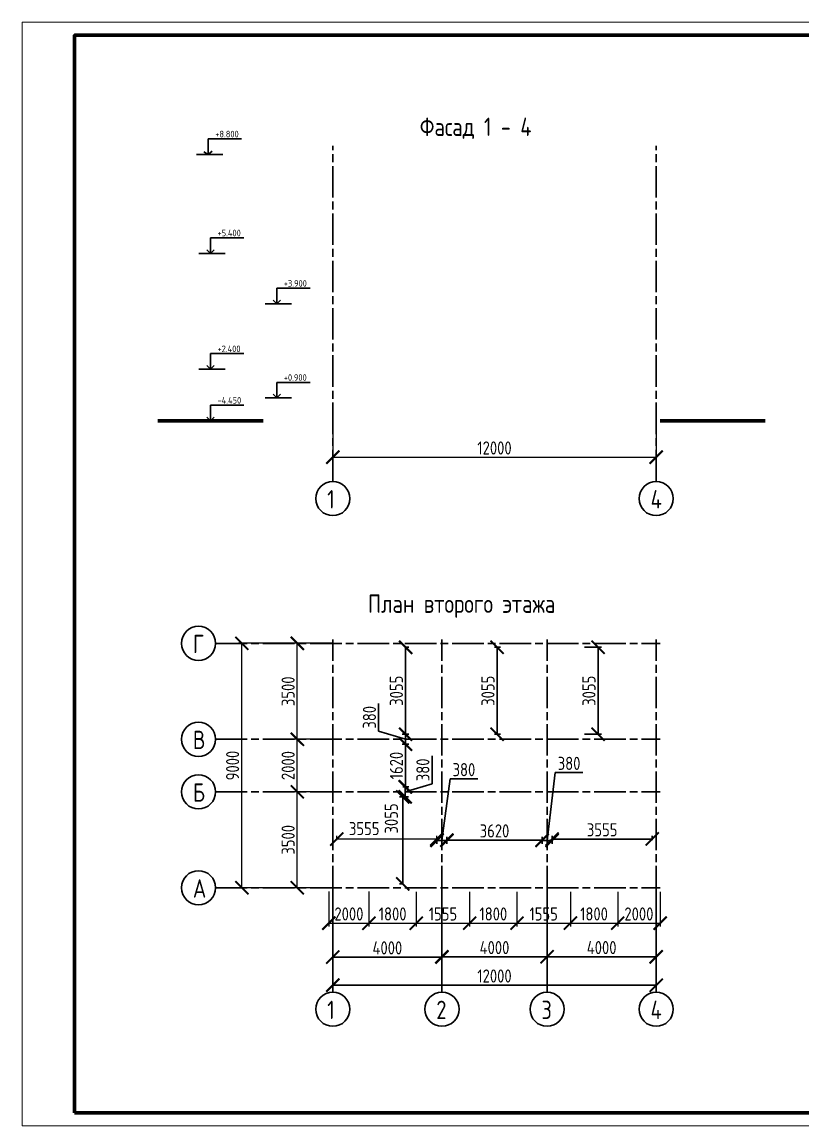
# Paper-space layout 'A2' of a CAD drawing. Header units: millimetres. Extents: x -8 to 586, y -20 to 400.
# Drawn here: x -7.5 to 289.5, y -20 to 400 of the extents above; entities that cross this region are included whole.
import ezdxf

# ---------------------------------------------------------------- set-up
doc = ezdxf.new("R2010")
doc.units = ezdxf.units.MM
doc.linetypes.add('AM_ISO08W050', pattern=[18, 12, -1.5, 3, -1.5])
for name, color, linetype, lineweight in [('AM_5', 3, 'Continuous', 25), ('MD_Штриховка', 7, 'Continuous', 25), ('Красный', 1, 'AM_ISO08W050', 30), ('Основная', 5, 'Continuous', 70), ('Основной', 5, 'Continuous', 70), ('Размеры', 3, 'Continuous', 30), ('Тонкая', 250, 'Continuous', 20)]:
    doc.layers.add(name, color=color, linetype=linetype, lineweight=lineweight)
doc.styles.get("Standard").update_dxf_attribs({"font": 'arial.ttf'})
doc.styles.add('ГОСТ', font='GOST_A.TTF')
doc.dimstyles.new('Apx$0', dxfattribs={"dimtxt": 5, "dimasz": 5, "dimexe": 1.25, "dimexo": 0, "dimgap": 1, "dimtad": 1, "dimdsep": 46, "dimtxsty": 'ГОСТ', "dimblk": 'ARCHTICK', "dimcen": 5, "dimclrd": 256, "dimclre": 256, "dimclrt": 256, "dimadec": 0, "dimazin": 2, "dimtp": 0.1, "dimtm": 0.1, "dimtfac": 0.71, "dimtmove": 1, "dimatfit": 3, "dimldrblk": 'NONE', "dimfxl": 1, "dimlwd": -1, "dimlwe": -1, "dimarcsym": 0})

# ---------------------------------------------------------------- blocks, each defined once
blk = doc.blocks.new('_ArchTick')
at = {"color": 0, "linetype": 'ByBlock', "const_width": 0.15}
blk.add_lwpolyline([(-0.5, -0.5), (0.5, 0.5)], dxfattribs=at)
blk = doc.blocks.new('*D21')
at = {"layer": 'AM_5', "transparency": 16777216}
for p, q in [((109.19, 69.15), (109.19, 55.9)), ((124.44, 69.15), (124.44, 55.9)), ((109.19, 57.15), (124.44, 57.15))]:
    blk.add_line(p, q, dxfattribs=at)
at = {"layer": 'Defpoints', "color": 0, "transparency": 16777216}
for p in [(109.19, 69.15), (124.44, 69.15), (124.44, 57.15)]:
    blk.add_point(p, dxfattribs=at)
at = {"layer": 'AM_5', "transparency": 16777216, "xscale": 5, "yscale": 5, "zscale": 5, "rotation": 180}
blk.add_blockref('_ArchTick', (109.19, 57.15), dxfattribs=at)
at = {"layer": 'AM_5', "transparency": 16777216, "xscale": 5, "yscale": 5, "zscale": 5}
blk.add_blockref('_ArchTick', (124.44, 57.15), dxfattribs=at)
at = {"layer": 'AM_5', "transparency": 16777216, "insert": (116.82, 60.65), "char_height": 5, "attachment_point": 5, "style": 'ГОСТ'}
blk.add_mtext('2000', dxfattribs=at)
blk = doc.blocks.new('_None')
blk = doc.blocks.new('*D22')
at = {"layer": 'AM_5', "transparency": 16777216}
for p, q in [((124.44, 69.15), (124.44, 55.9)), ((142.44, 69.12), (142.44, 55.9)), ((124.44, 57.15), (142.44, 57.15))]:
    blk.add_line(p, q, dxfattribs=at)
at = {"layer": 'Defpoints', "color": 0, "transparency": 16777216}
for p in [(124.44, 69.15), (142.44, 69.12), (142.44, 57.15)]:
    blk.add_point(p, dxfattribs=at)
at = {"layer": 'AM_5', "transparency": 16777216, "xscale": 5, "yscale": 5, "zscale": 5, "rotation": 180}
blk.add_blockref('_ArchTick', (124.44, 57.15), dxfattribs=at)
at = {"layer": 'AM_5', "transparency": 16777216, "xscale": 5, "yscale": 5, "zscale": 5}
blk.add_blockref('_ArchTick', (142.44, 57.15), dxfattribs=at)
at = {"layer": 'AM_5', "transparency": 16777216, "insert": (133.44, 60.65), "char_height": 5, "attachment_point": 5, "style": 'ГОСТ'}
blk.add_mtext('1800', dxfattribs=at)
blk = doc.blocks.new('*D23')
at = {"layer": 'AM_5', "transparency": 16777216}
for p, q in [((142.44, 69.12), (142.44, 55.9)), ((162.74, 69.12), (162.74, 55.9)), ((142.44, 57.15), (162.74, 57.15))]:
    blk.add_line(p, q, dxfattribs=at)
at = {"layer": 'Defpoints', "color": 0, "transparency": 16777216}
for p in [(142.44, 69.12), (162.74, 69.12), (162.74, 57.15)]:
    blk.add_point(p, dxfattribs=at)
at = {"layer": 'AM_5', "transparency": 16777216, "xscale": 5, "yscale": 5, "zscale": 5, "rotation": 180}
blk.add_blockref('_ArchTick', (142.44, 57.15), dxfattribs=at)
at = {"layer": 'AM_5', "transparency": 16777216, "xscale": 5, "yscale": 5, "zscale": 5}
blk.add_blockref('_ArchTick', (162.74, 57.15), dxfattribs=at)
at = {"layer": 'AM_5', "transparency": 16777216, "insert": (152.59, 60.65), "char_height": 5, "attachment_point": 5, "style": 'ГОСТ'}
blk.add_mtext('1555', dxfattribs=at)
blk = doc.blocks.new('*D24')
at = {"layer": 'AM_5', "transparency": 16777216}
for p, q in [((162.74, 69.12), (162.74, 55.9)), ((180.74, 69.12), (180.74, 55.9)), ((162.74, 57.15), (180.74, 57.15))]:
    blk.add_line(p, q, dxfattribs=at)
at = {"layer": 'Defpoints', "color": 0, "transparency": 16777216}
for p in [(162.74, 69.12), (180.74, 69.12), (180.74, 57.15)]:
    blk.add_point(p, dxfattribs=at)
at = {"layer": 'AM_5', "transparency": 16777216, "xscale": 5, "yscale": 5, "zscale": 5, "rotation": 180}
blk.add_blockref('_ArchTick', (162.74, 57.15), dxfattribs=at)
at = {"layer": 'AM_5', "transparency": 16777216, "xscale": 5, "yscale": 5, "zscale": 5}
blk.add_blockref('_ArchTick', (180.74, 57.15), dxfattribs=at)
at = {"layer": 'AM_5', "transparency": 16777216, "insert": (171.74, 60.65), "char_height": 5, "attachment_point": 5, "style": 'ГОСТ'}
blk.add_mtext('1800', dxfattribs=at)
blk = doc.blocks.new('*D25')
at = {"layer": 'AM_5', "transparency": 16777216}
for p, q in [((180.74, 69.12), (180.74, 55.9)), ((201.04, 69.12), (201.04, 55.9)), ((180.74, 57.15), (201.04, 57.15))]:
    blk.add_line(p, q, dxfattribs=at)
at = {"layer": 'Defpoints', "color": 0, "transparency": 16777216}
for p in [(180.74, 69.12), (201.04, 69.12), (201.04, 57.15)]:
    blk.add_point(p, dxfattribs=at)
at = {"layer": 'AM_5', "transparency": 16777216, "xscale": 5, "yscale": 5, "zscale": 5, "rotation": 180}
blk.add_blockref('_ArchTick', (180.74, 57.15), dxfattribs=at)
at = {"layer": 'AM_5', "transparency": 16777216, "xscale": 5, "yscale": 5, "zscale": 5}
blk.add_blockref('_ArchTick', (201.04, 57.15), dxfattribs=at)
at = {"layer": 'AM_5', "transparency": 16777216, "insert": (190.89, 60.65), "char_height": 5, "attachment_point": 5, "style": 'ГОСТ'}
blk.add_mtext('1555', dxfattribs=at)
blk = doc.blocks.new('*D26')
at = {"layer": 'AM_5', "transparency": 16777216}
for p, q in [((201.04, 69.12), (201.04, 55.9)), ((219.04, 69.12), (219.04, 55.9)), ((201.04, 57.15), (219.04, 57.15))]:
    blk.add_line(p, q, dxfattribs=at)
at = {"layer": 'Defpoints', "color": 0, "transparency": 16777216}
for p in [(201.04, 69.12), (219.04, 69.12), (219.04, 57.15)]:
    blk.add_point(p, dxfattribs=at)
at = {"layer": 'AM_5', "transparency": 16777216, "xscale": 5, "yscale": 5, "zscale": 5, "rotation": 180}
blk.add_blockref('_ArchTick', (201.04, 57.15), dxfattribs=at)
at = {"layer": 'AM_5', "transparency": 16777216, "xscale": 5, "yscale": 5, "zscale": 5}
blk.add_blockref('_ArchTick', (219.04, 57.15), dxfattribs=at)
at = {"layer": 'AM_5', "transparency": 16777216, "insert": (210.04, 60.65), "char_height": 5, "attachment_point": 5, "style": 'ГОСТ'}
blk.add_mtext('1800', dxfattribs=at)
blk = doc.blocks.new('*D27')
at = {"layer": 'AM_5', "transparency": 16777216}
for p, q in [((219.04, 69.12), (219.04, 55.9)), ((235.19, 69.12), (235.19, 55.9)), ((219.04, 57.15), (235.19, 57.15))]:
    blk.add_line(p, q, dxfattribs=at)
at = {"layer": 'Defpoints', "color": 0, "transparency": 16777216}
for p in [(219.04, 69.12), (235.19, 69.12), (235.19, 57.15)]:
    blk.add_point(p, dxfattribs=at)
at = {"layer": 'AM_5', "transparency": 16777216, "xscale": 5, "yscale": 5, "zscale": 5, "rotation": 180}
blk.add_blockref('_ArchTick', (219.04, 57.15), dxfattribs=at)
at = {"layer": 'AM_5', "transparency": 16777216, "xscale": 5, "yscale": 5, "zscale": 5}
blk.add_blockref('_ArchTick', (235.19, 57.15), dxfattribs=at)
at = {"layer": 'AM_5', "transparency": 16777216, "insert": (227.12, 60.65), "char_height": 5, "attachment_point": 5, "style": 'ГОСТ'}
blk.add_mtext('2000', dxfattribs=at)
blk = doc.blocks.new('*D28')
at = {"layer": 'AM_5', "transparency": 16777216}
for p, q in [((110.69, 163.62), (74.83, 163.62)), ((76.08, 70.62), (76.08, 163.62)), ((110.69, 70.62), (74.83, 70.62))]:
    blk.add_line(p, q, dxfattribs=at)
at = {"layer": 'Defpoints', "color": 0, "transparency": 16777216}
for p in [(76.08, 163.62), (110.69, 163.62), (110.69, 70.62)]:
    blk.add_point(p, dxfattribs=at)
at = {"layer": 'AM_5', "transparency": 16777216, "xscale": 5, "yscale": 5, "zscale": 5}
for p, rotation in [((76.08, 163.62), 90), ((76.08, 70.62), 270)]:
    blk.add_blockref('_ArchTick', p, dxfattribs=dict(at, rotation=rotation))
at = {"layer": 'AM_5', "transparency": 16777216, "insert": (72.58, 117.12), "char_height": 5, "attachment_point": 5, "rotation": 90, "style": 'ГОСТ'}
blk.add_mtext('9000', dxfattribs=at)
blk = doc.blocks.new('*D29')
at = {"layer": 'AM_5', "transparency": 16777216}
for p, q in [((109.19, 107.12), (95.94, 107.12)), ((97.19, 70.62), (97.19, 107.12)), ((110.69, 70.62), (95.94, 70.62))]:
    blk.add_line(p, q, dxfattribs=at)
at = {"layer": 'Defpoints', "color": 0, "transparency": 16777216}
for p in [(97.19, 107.12), (109.19, 107.12), (110.69, 70.62)]:
    blk.add_point(p, dxfattribs=at)
at = {"layer": 'AM_5', "transparency": 16777216, "xscale": 5, "yscale": 5, "zscale": 5}
for p, rotation in [((97.19, 107.12), 90), ((97.19, 70.62), 270)]:
    blk.add_blockref('_ArchTick', p, dxfattribs=dict(at, rotation=rotation))
at = {"layer": 'AM_5', "transparency": 16777216, "insert": (93.69, 88.87), "char_height": 5, "attachment_point": 5, "rotation": 90, "style": 'ГОСТ'}
blk.add_mtext('3500', dxfattribs=at)
blk = doc.blocks.new('*D30')
at = {"layer": 'AM_5', "transparency": 16777216}
for p, q in [((109.19, 127.12), (95.94, 127.12)), ((97.19, 107.12), (97.19, 127.12)), ((109.19, 107.12), (95.94, 107.12))]:
    blk.add_line(p, q, dxfattribs=at)
at = {"layer": 'Defpoints', "color": 0, "transparency": 16777216}
for p in [(97.19, 127.12), (109.19, 127.12), (109.19, 107.12)]:
    blk.add_point(p, dxfattribs=at)
at = {"layer": 'AM_5', "transparency": 16777216, "xscale": 5, "yscale": 5, "zscale": 5}
for p, rotation in [((97.19, 127.12), 90), ((97.19, 107.12), 270)]:
    blk.add_blockref('_ArchTick', p, dxfattribs=dict(at, rotation=rotation))
at = {"layer": 'AM_5', "transparency": 16777216, "insert": (93.69, 117.12), "char_height": 5, "attachment_point": 5, "rotation": 90, "style": 'ГОСТ'}
blk.add_mtext('2000', dxfattribs=at)
blk = doc.blocks.new('*D31')
at = {"layer": 'AM_5', "transparency": 16777216}
for p, q in [((110.69, 163.62), (95.94, 163.62)), ((97.19, 127.12), (97.19, 163.62)), ((109.19, 127.12), (95.94, 127.12))]:
    blk.add_line(p, q, dxfattribs=at)
at = {"layer": 'Defpoints', "color": 0, "transparency": 16777216}
for p in [(97.19, 163.62), (110.69, 163.62), (109.19, 127.12)]:
    blk.add_point(p, dxfattribs=at)
at = {"layer": 'AM_5', "transparency": 16777216, "xscale": 5, "yscale": 5, "zscale": 5}
for p, rotation in [((97.19, 163.62), 90), ((97.19, 127.12), 270)]:
    blk.add_blockref('_ArchTick', p, dxfattribs=dict(at, rotation=rotation))
at = {"layer": 'AM_5', "transparency": 16777216, "insert": (93.69, 145.37), "char_height": 5, "attachment_point": 5, "rotation": 90, "style": 'ГОСТ'}
blk.add_mtext('3500', dxfattribs=at)
blk = doc.blocks.new('*D32')
at = {"layer": 'AM_5', "transparency": 16777216}
for p, q in [((112.19, 88.67), (112.19, 90.37)), ((150.29, 89.12), (112.19, 89.12)), ((150.29, 88.67), (150.29, 90.37))]:
    blk.add_line(p, q, dxfattribs=at)
at = {"layer": 'Defpoints', "color": 0, "transparency": 16777216}
for p in [(112.19, 89.12), (112.19, 88.67), (150.29, 88.67)]:
    blk.add_point(p, dxfattribs=at)
at = {"layer": 'AM_5', "transparency": 16777216, "xscale": 5, "yscale": 5, "zscale": 5, "rotation": 180}
blk.add_blockref('_ArchTick', (112.19, 89.12), dxfattribs=at)
at = {"layer": 'AM_5', "transparency": 16777216, "xscale": 5, "yscale": 5, "zscale": 5}
blk.add_blockref('_ArchTick', (150.29, 89.12), dxfattribs=at)
at = {"layer": 'AM_5', "transparency": 16777216, "insert": (122.64, 93.13), "char_height": 5, "attachment_point": 5, "style": 'ГОСТ'}
blk.add_mtext('3555', dxfattribs=at)
blk = doc.blocks.new('*D33')
at = {"layer": 'Defpoints', "color": 0, "transparency": 16777216}
for p in [(150.29, 88.67), (154.09, 88.67), (154.09, 88.64)]:
    blk.add_point(p, dxfattribs=at)
at = {"layer": 'Размеры', "transparency": 16777216}
for p, q in [((152.19, 88.64), (155.27, 112.05)), ((155.27, 112.05), (165.85, 112.05)), ((150.29, 88.67), (150.29, 87.39)), ((150.29, 88.64), (154.09, 88.64)), ((154.09, 88.67), (154.09, 87.39))]:
    blk.add_line(p, q, dxfattribs=at)
at = {"layer": 'Размеры', "transparency": 16777216, "xscale": 5, "yscale": 5, "zscale": 5, "rotation": 180}
blk.add_blockref('_ArchTick', (150.29, 88.64), dxfattribs=at)
at = {"layer": 'Размеры', "transparency": 16777216, "xscale": 5, "yscale": 5, "zscale": 5}
blk.add_blockref('_ArchTick', (154.09, 88.64), dxfattribs=at)
at = {"layer": 'Размеры', "transparency": 16777216, "insert": (160.56, 115.55), "char_height": 5, "attachment_point": 5, "style": 'ГОСТ'}
blk.add_mtext('380', dxfattribs=at)
blk = doc.blocks.new('*D34')
at = {"layer": 'Defpoints', "color": 0, "transparency": 16777216}
for p in [(190.29, 88.67), (194.09, 88.67), (194.09, 88.64)]:
    blk.add_point(p, dxfattribs=at)
at = {"layer": 'Размеры', "transparency": 16777216}
for p, q in [((192.19, 88.64), (195.27, 114.44)), ((195.27, 114.44), (205.85, 114.44)), ((190.29, 88.67), (190.29, 87.39)), ((190.29, 88.64), (194.09, 88.64)), ((194.09, 88.67), (194.09, 87.39))]:
    blk.add_line(p, q, dxfattribs=at)
at = {"layer": 'Размеры', "transparency": 16777216, "xscale": 5, "yscale": 5, "zscale": 5, "rotation": 180}
blk.add_blockref('_ArchTick', (190.29, 88.64), dxfattribs=at)
at = {"layer": 'Размеры', "transparency": 16777216, "xscale": 5, "yscale": 5, "zscale": 5}
blk.add_blockref('_ArchTick', (194.09, 88.64), dxfattribs=at)
at = {"layer": 'Размеры', "transparency": 16777216, "insert": (200.56, 117.94), "char_height": 5, "attachment_point": 5, "style": 'ГОСТ'}
blk.add_mtext('380', dxfattribs=at)
blk = doc.blocks.new('*D35')
at = {"layer": 'Defpoints', "color": 0, "transparency": 16777216}
for p in [(154.09, 88.67), (190.29, 88.75), (190.29, 88.67)]:
    blk.add_point(p, dxfattribs=at)
at = {"layer": 'Размеры', "transparency": 16777216}
for p, q in [((154.09, 88.67), (154.09, 90)), ((154.09, 88.75), (190.29, 88.75)), ((190.29, 88.67), (190.29, 90))]:
    blk.add_line(p, q, dxfattribs=at)
at = {"layer": 'Размеры', "transparency": 16777216, "xscale": 5, "yscale": 5, "zscale": 5, "rotation": 180}
blk.add_blockref('_ArchTick', (154.09, 88.75), dxfattribs=at)
at = {"layer": 'Размеры', "transparency": 16777216, "xscale": 5, "yscale": 5, "zscale": 5}
blk.add_blockref('_ArchTick', (190.29, 88.75), dxfattribs=at)
at = {"layer": 'Размеры', "transparency": 16777216, "insert": (172.19, 92.25), "char_height": 5, "attachment_point": 5, "style": 'ГОСТ'}
blk.add_mtext('3620', dxfattribs=at)
blk = doc.blocks.new('*D36')
at = {"layer": 'Defpoints', "color": 0, "transparency": 16777216}
for p in [(194.09, 88.67), (232.19, 89.17), (232.19, 88.67)]:
    blk.add_point(p, dxfattribs=at)
at = {"layer": 'Размеры', "transparency": 16777216}
for p, q in [((194.09, 88.67), (194.09, 90.42)), ((194.09, 89.17), (232.19, 89.17)), ((232.19, 88.67), (232.19, 90.42))]:
    blk.add_line(p, q, dxfattribs=at)
at = {"layer": 'Размеры', "transparency": 16777216, "xscale": 5, "yscale": 5, "zscale": 5, "rotation": 180}
blk.add_blockref('_ArchTick', (194.09, 89.17), dxfattribs=at)
at = {"layer": 'Размеры', "transparency": 16777216, "xscale": 5, "yscale": 5, "zscale": 5}
blk.add_blockref('_ArchTick', (232.19, 89.17), dxfattribs=at)
at = {"layer": 'Размеры', "transparency": 16777216, "insert": (213.14, 92.67), "char_height": 5, "attachment_point": 5, "style": 'ГОСТ'}
blk.add_mtext('3555', dxfattribs=at)
blk = doc.blocks.new('*D37')
at = {"layer": 'Defpoints', "color": 0, "transparency": 16777216}
for p in [(137.29, 105.22), (137.47, 105.22), (137.47, 72.12)]:
    blk.add_point(p, dxfattribs=at)
at = {"layer": 'Размеры', "transparency": 16777216}
for p, q in [((137.47, 105.22), (136.04, 105.22)), ((137.29, 72.12), (137.29, 105.22)), ((137.47, 72.12), (136.04, 72.12))]:
    blk.add_line(p, q, dxfattribs=at)
at = {"layer": 'Размеры', "transparency": 16777216, "xscale": 5, "yscale": 5, "zscale": 5}
for p, rotation in [((137.29, 105.22), 90), ((137.29, 72.12), 270)]:
    blk.add_blockref('_ArchTick', p, dxfattribs=dict(at, rotation=rotation))
at = {"layer": 'Размеры', "transparency": 16777216, "insert": (132.95, 96.99), "char_height": 5, "attachment_point": 5, "rotation": 90, "style": 'ГОСТ'}
blk.add_mtext('3055', dxfattribs=at)
blk = doc.blocks.new('*D38')
at = {"layer": 'Defpoints', "color": 0, "transparency": 16777216}
for p in [(137.29, 109.02), (137.29, 105.22), (138.2, 109.02)]:
    blk.add_point(p, dxfattribs=at)
at = {"layer": 'Размеры', "transparency": 16777216}
for p, q in [((148.45, 110.19), (148.45, 120.77)), ((138.2, 107.12), (148.45, 110.19)), ((137.29, 109.02), (139.45, 109.02)), ((137.29, 105.22), (139.45, 105.22)), ((138.2, 105.22), (138.2, 109.02))]:
    blk.add_line(p, q, dxfattribs=at)
at = {"layer": 'Размеры', "transparency": 16777216, "xscale": 5, "yscale": 5, "zscale": 5}
for p, rotation in [((138.2, 109.02), 90), ((138.2, 105.22), 270)]:
    blk.add_blockref('_ArchTick', p, dxfattribs=dict(at, rotation=rotation))
at = {"layer": 'Размеры', "transparency": 16777216, "insert": (144.95, 115.48), "char_height": 5, "attachment_point": 5, "rotation": 90, "style": 'ГОСТ'}
blk.add_mtext('380', dxfattribs=at)
blk = doc.blocks.new('*D39')
at = {"layer": 'Defpoints', "color": 0, "transparency": 16777216}
for p in [(138.2, 125.22), (138.37, 125.22), (138.2, 109.02)]:
    blk.add_point(p, dxfattribs=at)
at = {"layer": 'Размеры', "transparency": 16777216}
for p, q in [((138.2, 125.22), (139.62, 125.22)), ((138.37, 109.02), (138.37, 125.22)), ((138.2, 109.02), (139.62, 109.02))]:
    blk.add_line(p, q, dxfattribs=at)
at = {"layer": 'Размеры', "transparency": 16777216, "xscale": 5, "yscale": 5, "zscale": 5}
for p, rotation in [((138.37, 125.22), 90), ((138.37, 109.02), 270)]:
    blk.add_blockref('_ArchTick', p, dxfattribs=dict(at, rotation=rotation))
at = {"layer": 'Размеры', "transparency": 16777216, "insert": (134.87, 117.12), "char_height": 5, "attachment_point": 5, "rotation": 90, "style": 'ГОСТ'}
blk.add_mtext('1620', dxfattribs=at)
blk = doc.blocks.new('*D40')
at = {"layer": 'Defpoints', "color": 0, "transparency": 16777216}
for p in [(138.37, 129.02), (138.37, 129.02), (138.37, 125.22)]:
    blk.add_point(p, dxfattribs=at)
at = {"layer": 'Размеры', "transparency": 16777216}
for p, q in [((128.12, 130.19), (128.12, 140.77)), ((138.37, 127.12), (128.12, 130.19)), ((138.37, 129.02), (137.12, 129.02)), ((138.37, 125.22), (138.37, 129.02)), ((138.37, 125.22), (137.12, 125.22))]:
    blk.add_line(p, q, dxfattribs=at)
at = {"layer": 'Размеры', "transparency": 16777216, "xscale": 5, "yscale": 5, "zscale": 5}
for p, rotation in [((138.37, 129.02), 90), ((138.37, 125.22), 270)]:
    blk.add_blockref('_ArchTick', p, dxfattribs=dict(at, rotation=rotation))
at = {"layer": 'Размеры', "transparency": 16777216, "insert": (124.62, 135.48), "char_height": 5, "attachment_point": 5, "rotation": 90, "style": 'ГОСТ'}
blk.add_mtext('380', dxfattribs=at)
blk = doc.blocks.new('*D41')
at = {"layer": 'Defpoints', "color": 0, "transparency": 16777216}
for p in [(138.37, 162.12), (138.37, 162.12), (138.37, 129.02)]:
    blk.add_point(p, dxfattribs=at)
at = {"layer": 'Размеры', "transparency": 16777216}
for p, q in [((138.37, 162.12), (139.62, 162.12)), ((138.37, 129.02), (138.37, 162.12)), ((138.37, 129.02), (139.62, 129.02))]:
    blk.add_line(p, q, dxfattribs=at)
at = {"layer": 'Размеры', "transparency": 16777216, "xscale": 5, "yscale": 5, "zscale": 5}
for p, rotation in [((138.37, 162.12), 90), ((138.37, 129.02), 270)]:
    blk.add_blockref('_ArchTick', p, dxfattribs=dict(at, rotation=rotation))
at = {"layer": 'Размеры', "transparency": 16777216, "insert": (134.87, 145.57), "char_height": 5, "attachment_point": 5, "rotation": 90, "style": 'ГОСТ'}
blk.add_mtext('3055', dxfattribs=at)
blk = doc.blocks.new('*D42')
at = {"layer": 'Defpoints', "color": 0, "transparency": 16777216}
for p in [(110.69, 70.62), (233.69, 70.62), (233.69, 33.54)]:
    blk.add_point(p, dxfattribs=at)
at = {"layer": 'Размеры', "transparency": 16777216}
for p, q in [((110.69, 70.62), (110.69, 32.29)), ((233.69, 70.62), (233.69, 32.29)), ((110.69, 33.54), (233.69, 33.54))]:
    blk.add_line(p, q, dxfattribs=at)
at = {"layer": 'Размеры', "transparency": 16777216, "xscale": 5, "yscale": 5, "zscale": 5, "rotation": 180}
blk.add_blockref('_ArchTick', (110.69, 33.54), dxfattribs=at)
at = {"layer": 'Размеры', "transparency": 16777216, "xscale": 5, "yscale": 5, "zscale": 5}
blk.add_blockref('_ArchTick', (233.69, 33.54), dxfattribs=at)
at = {"layer": 'Размеры', "transparency": 16777216, "insert": (172.19, 37.04), "char_height": 5, "attachment_point": 5, "style": 'ГОСТ'}
blk.add_mtext('12000', dxfattribs=at)
blk = doc.blocks.new('*D43')
at = {"layer": 'Defpoints', "color": 0, "transparency": 16777216}
for p in [(110.69, 70.62), (152.19, 70.62), (152.19, 44.24)]:
    blk.add_point(p, dxfattribs=at)
at = {"layer": 'Размеры', "transparency": 16777216}
for p, q in [((110.69, 70.62), (110.69, 42.99)), ((152.19, 70.62), (152.19, 42.99)), ((110.69, 44.24), (152.19, 44.24))]:
    blk.add_line(p, q, dxfattribs=at)
at = {"layer": 'Размеры', "transparency": 16777216, "xscale": 5, "yscale": 5, "zscale": 5, "rotation": 180}
blk.add_blockref('_ArchTick', (110.69, 44.24), dxfattribs=at)
at = {"layer": 'Размеры', "transparency": 16777216, "xscale": 5, "yscale": 5, "zscale": 5}
blk.add_blockref('_ArchTick', (152.19, 44.24), dxfattribs=at)
at = {"layer": 'Размеры', "transparency": 16777216, "insert": (131.44, 47.74), "char_height": 5, "attachment_point": 5, "style": 'ГОСТ'}
blk.add_mtext('4000', dxfattribs=at)
blk = doc.blocks.new('*D44')
at = {"layer": 'Defpoints', "color": 0, "transparency": 16777216}
for p in [(152.19, 70.62), (192.19, 70.62), (192.19, 44.35)]:
    blk.add_point(p, dxfattribs=at)
at = {"layer": 'Размеры', "transparency": 16777216}
for p, q in [((152.19, 70.62), (152.19, 43.1)), ((192.19, 70.62), (192.19, 43.1)), ((152.19, 44.35), (192.19, 44.35))]:
    blk.add_line(p, q, dxfattribs=at)
at = {"layer": 'Размеры', "transparency": 16777216, "xscale": 5, "yscale": 5, "zscale": 5, "rotation": 180}
blk.add_blockref('_ArchTick', (152.19, 44.35), dxfattribs=at)
at = {"layer": 'Размеры', "transparency": 16777216, "xscale": 5, "yscale": 5, "zscale": 5}
blk.add_blockref('_ArchTick', (192.19, 44.35), dxfattribs=at)
at = {"layer": 'Размеры', "transparency": 16777216, "insert": (172.19, 47.85), "char_height": 5, "attachment_point": 5, "style": 'ГОСТ'}
blk.add_mtext('4000', dxfattribs=at)
blk = doc.blocks.new('*D45')
at = {"layer": 'Defpoints', "color": 0, "transparency": 16777216}
for p in [(192.19, 70.62), (233.69, 70.62), (233.69, 44.35)]:
    blk.add_point(p, dxfattribs=at)
at = {"layer": 'Размеры', "transparency": 16777216}
for p, q in [((192.19, 70.62), (192.19, 43.1)), ((233.69, 70.62), (233.69, 43.1)), ((192.19, 44.35), (233.69, 44.35))]:
    blk.add_line(p, q, dxfattribs=at)
at = {"layer": 'Размеры', "transparency": 16777216, "xscale": 5, "yscale": 5, "zscale": 5, "rotation": 180}
blk.add_blockref('_ArchTick', (192.19, 44.35), dxfattribs=at)
at = {"layer": 'Размеры', "transparency": 16777216, "xscale": 5, "yscale": 5, "zscale": 5}
blk.add_blockref('_ArchTick', (233.69, 44.35), dxfattribs=at)
at = {"layer": 'Размеры', "transparency": 16777216, "insert": (212.94, 47.85), "char_height": 5, "attachment_point": 5, "style": 'ГОСТ'}
blk.add_mtext('4000', dxfattribs=at)
blk = doc.blocks.new('*D47')
at = {"layer": 'AM_5', "transparency": 16777216}
for p, q in [((110.69, 252.81), (110.69, 233.19)), ((233.69, 252.81), (233.69, 233.19)), ((110.69, 234.44), (233.69, 234.44))]:
    blk.add_line(p, q, dxfattribs=at)
at = {"layer": 'Defpoints', "color": 0, "transparency": 16777216}
for p in [(110.69, 252.81), (233.69, 252.81), (233.69, 234.44)]:
    blk.add_point(p, dxfattribs=at)
at = {"layer": 'AM_5', "transparency": 16777216, "xscale": 5, "yscale": 5, "zscale": 5, "rotation": 180}
blk.add_blockref('_ArchTick', (110.69, 234.44), dxfattribs=at)
at = {"layer": 'AM_5', "transparency": 16777216, "xscale": 5, "yscale": 5, "zscale": 5}
blk.add_blockref('_ArchTick', (233.69, 234.44), dxfattribs=at)
at = {"layer": 'AM_5', "transparency": 16777216, "insert": (172.19, 237.95), "char_height": 5, "attachment_point": 5, "style": 'ГОСТ'}
blk.add_mtext('12000', dxfattribs=at)
blk = doc.blocks.new('*D61')
at = {"layer": 'Defpoints', "color": 0, "transparency": 16777216}
for p in [(172.19, 162.12), (173.2, 162.12), (172.19, 129.02)]:
    blk.add_point(p, dxfattribs=at)
at = {"layer": 'Размеры', "transparency": 16777216}
for p, q in [((172.19, 162.12), (174.45, 162.12)), ((173.2, 129.02), (173.2, 162.12)), ((172.19, 129.02), (174.45, 129.02))]:
    blk.add_line(p, q, dxfattribs=at)
at = {"layer": 'Размеры', "transparency": 16777216, "xscale": 5, "yscale": 5, "zscale": 5}
for p, rotation in [((173.2, 162.12), 90), ((173.2, 129.02), 270)]:
    blk.add_blockref('_ArchTick', p, dxfattribs=dict(at, rotation=rotation))
at = {"layer": 'Размеры', "transparency": 16777216, "insert": (169.7, 145.57), "char_height": 5, "attachment_point": 5, "rotation": 90, "style": 'ГОСТ'}
blk.add_mtext('3055', dxfattribs=at)
blk = doc.blocks.new('*D62')
at = {"layer": 'Defpoints', "color": 0, "transparency": 16777216}
for p in [(206.47, 162.12), (211.61, 162.12), (206.47, 129.02)]:
    blk.add_point(p, dxfattribs=at)
at = {"layer": 'Размеры', "transparency": 16777216}
for p, q in [((206.47, 162.12), (212.86, 162.12)), ((211.61, 129.02), (211.61, 162.12)), ((206.47, 129.02), (212.86, 129.02))]:
    blk.add_line(p, q, dxfattribs=at)
at = {"layer": 'Размеры', "transparency": 16777216, "xscale": 5, "yscale": 5, "zscale": 5}
for p, rotation in [((211.61, 162.12), 90), ((211.61, 129.02), 270)]:
    blk.add_blockref('_ArchTick', p, dxfattribs=dict(at, rotation=rotation))
at = {"layer": 'Размеры', "transparency": 16777216, "insert": (208.11, 145.57), "char_height": 5, "attachment_point": 5, "rotation": 90, "style": 'ГОСТ'}
blk.add_mtext('3055', dxfattribs=at)

psp = doc.layouts.new('A2')

# ---------------------------------------------------------------- linework, layer by layer
at = {"layer": 'Красный'}
for p, q in [((110.69472, 225.20333), (110.69472, 352.86061)), ((233.69472, 225.20333), (233.69472, 352.86061)), ((110.69472, 30.90404), (110.69472, 165.11615)), ((152.19472, 30.90404), (152.19472, 165.11615)), ((192.19472, 30.90404), (192.19472, 165.11615)), ((233.69472, 30.90404), (233.69472, 165.11615)), ((66.10418, 163.61615), (235.19472, 163.61615)), ((66.10418, 127.11615), (235.19472, 127.11615)), ((66.10418, 107.11615), (235.19472, 107.11615)), ((66.10418, 70.61615), (235.19472, 70.61615))]:
    psp.add_line(p, q, dxfattribs=at)
at = {"layer": 'Красный', "linetype": 'ByBlock'}
for centre in [(110.69472, 218.70333), (233.69472, 218.70333), (59.60418, 163.61615), (59.60418, 127.11615), (59.60418, 107.11615), (59.60418, 70.61615), (110.69472, 24.40404), (152.19472, 24.40404), (192.19472, 24.40404), (233.69472, 24.40404)]:
    psp.add_circle(centre, 6.5, dxfattribs=at)
at = {"layer": 'Основная'}
for p, q in [((84.19472, 248.31008), (44.19472, 248.31008)), ((235.19472, 248.31008), (275.19472, 248.31008))]:
    psp.add_line(p, q, dxfattribs=at)
at = {"layer": 'Основной'}
psp.add_lwpolyline([(12.5, -15), (581.5, -15), (581.5, 395), (12.5, 395)], close=True, dxfattribs=at)
at = {"layer": 'Размеры'}
for p, q in [((63.32869, 349.61008), (63.32869, 355.54836)), ((63.32869, 355.54836), (75.99034, 355.54836)), ((58.85376, 349.61008), (68.85376, 349.61008)), ((63.32869, 349.61008), (61.59664, 350.61008)), ((63.32869, 349.61008), (64.86078, 350.89566)), ((64.19472, 311.9654), (64.19472, 317.90368)), ((64.19472, 317.90368), (76.85637, 317.90368)), ((59.71978, 311.9654), (69.71978, 311.9654)), ((64.19472, 311.9654), (62.7805, 313.37961)), ((64.19472, 311.9654), (65.60893, 313.37961)), ((89.40223, 292.79991), (89.40223, 298.73819)), ((89.40223, 298.73819), (102.06388, 298.73819)), ((89.40223, 292.79991), (87.98801, 294.21412)), ((89.40223, 292.79991), (90.81644, 294.21412)), ((84.92729, 292.79991), (94.92729, 292.79991)), ((64.19472, 267.8959), (64.19472, 273.83418)), ((64.19472, 273.83418), (76.85637, 273.83418)), ((64.19472, 267.8959), (62.7805, 269.31012)), ((64.19472, 267.8959), (65.60893, 269.31012)), ((59.71978, 267.8959), (69.71978, 267.8959)), ((89.40223, 256.97723), (89.40223, 262.91551)), ((89.40223, 262.91551), (102.06388, 262.91551)), ((84.92729, 256.97723), (94.92729, 256.97723)), ((89.40223, 256.97723), (87.98801, 258.39145)), ((89.40223, 256.97723), (90.81644, 258.39145)), ((64.19472, 248.31008), (64.19472, 254.24836)), ((64.19472, 254.24836), (76.85637, 254.24836)), ((64.19472, 248.31008), (62.7805, 249.7243)), ((64.19472, 248.31008), (65.60893, 249.7243))]:
    psp.add_line(p, q, dxfattribs=at)
at = {"layer": 'Тонкая'}
psp.add_lwpolyline([(-7.5, -20), (586.5, -20), (586.5, 400), (-7.5, 400)], close=True, dxfattribs=at)

# ---------------------------------------------------------------- texts
at = {"layer": 'MD_Штриховка', "insert": (143.77827, 363.65125), "char_height": 7, "attachment_point": 1}
psp.add_mtext_dynamic_manual_height_columns('{\\fGOST type A|b0|i0|c204|p34;\\C256;\\c0;Фасад 1 - 4}', width=160.5076252, gutter_width=12.5, heights=[0], dxfattribs=at)
at = {"layer": 'MD_Штриховка', "insert": (159.69472, 173.30968), "char_height": 7, "width": 116.4204376, "attachment_point": 8}
psp.add_mtext('{\\fGOST type A|b0|i0|c204|p34;План второго этажа}', dxfattribs=at)
at = {"layer": 'Красный', "char_height": 7}
for s, insert, attachment_point in [('{\\fGOST type A|b0|i0|c204|p34;1}', (108.56177, 221.95237), 1), ('{\\fGOST type A|b0|i0|c204|p34;4}', (235.82766, 221.95237), 3), ('{\\fGOST type A|b0|i0|c204|p34;Г}', (57.47123, 166.86519), 1), ('{\\fGOST type A|b0|i0|c204|p34;В}', (57.47123, 130.36519), 1), ('{\\fGOST type A|b0|i0|c204|p34;Б}', (57.47123, 110.36519), 1), ('{\\fGOST type A|b0|i0|c204|p34;А}', (57.47123, 73.86519), 1), ('{\\fGOST type A|b0|i0|c204|p34;1}', (108.56177, 27.65308), 1), ('{\\fGOST type A|b0|i0|c204|p34;2}', (150.06177, 27.65308), 1), ('{\\fGOST type A|b0|i0|c204|p34;3}', (190.06177, 27.65308), 1), ('{\\fGOST type A|b0|i0|c204|p34;4}', (231.56177, 27.65308), 1)]:
    psp.add_mtext_dynamic_manual_height_columns(s, width=9.7775013, gutter_width=12.5, heights=[0], dxfattribs=dict(at, insert=insert, attachment_point=attachment_point))
at = {"layer": 'Размеры', "char_height": 2.5, "attachment_point": 1}
for s, insert in [('{\\fGOST type A|b0|i0|c0|p34;+8.800}', (65.97511, 358.63672)), ('{\\fGOST type A|b0|i0|c0|p34;+5.400}', (66.84114, 320.99204)), ('{\\fGOST type A|b0|i0|c0|p34;+3.900}', (92.04865, 301.82655)), ('{\\fGOST type A|b0|i0|c0|p34;+2.400}', (66.84114, 276.92254)), ('{\\fGOST type A|b0|i0|c204|p34;+0\\fGOST type A|b0|i0|c0|p34;.\\fGOST type A|b0|i0|c204|p34;900}', (92.04865, 266.00387)), ('{\\fGOST type A|b0|i0|c204|p34;-4\\fGOST type A|b0|i0|c0|p34;.450}', (66.84114, 257.33672))]:
    psp.add_mtext_dynamic_manual_height_columns(s, width=12.3886258, gutter_width=12.5, heights=[0], dxfattribs=dict(at, insert=insert))

# ---------------------------------------------------------------- dimensions: what is measured, and where the dimension line sits
at = {"layer": 'AM_5'}
dim = psp.add_aligned_dim(p1=(110.69472, 252.81008), p2=(233.69472, 252.81008), distance=-18.36631, text='12000', dimstyle='Apx$0', dxfattribs=at)
dim.commit()
dim.dimension.update_dxf_attribs({"geometry": '*D47', "text_midpoint": (172.19472, 237.94735)})
for base, p1, p2, angle, text, override, picture, middle in [((76.07852, 163.61615), (110.69472, 70.61615), (110.69472, 163.61615), 90, '9000', {"dimlfac": -100, "dimpost": ''}, '*D28', (72.57673, 117.11615)), ((97.19472, 163.61615), (109.19472, 127.11615), (110.69472, 163.61615), 90, '3500', {"dimlfac": -100, "dimpost": ''}, '*D31', (93.69293, 145.36615)), ((97.19472, 107.11615), (110.69472, 70.61615), (109.19472, 107.11615), 90, '3500', {"dimlfac": -100, "dimpost": ''}, '*D29', (93.69293, 88.86615)), ((124.44472, 57.14507), (109.19472, 69.14507), (124.44472, 69.14507), 0, '2000', {"dimtix": 1}, '*D21', (116.81972, 60.64686))]:
    dim = psp.add_linear_dim(base=base, p1=p1, p2=p2, angle=angle, text=text, dimstyle='Apx$0', override=override, dxfattribs=at)
    dim.commit()
    dim.dimension.update_dxf_attribs({"geometry": picture, "text_midpoint": middle})
dim = psp.add_linear_dim(base=(97.19472, 127.11615), p1=(109.19472, 107.11615), p2=(109.19472, 127.11615), angle=90, dimstyle='Apx$0', override={"dimlfac": -100}, dxfattribs=at)
dim.commit()
dim.dimension.update_dxf_attribs({"geometry": '*D30', "text_midpoint": (93.69293, 117.11615)})
dim = psp.add_linear_dim(base=(112.19472, 89.1234), p1=(150.29472, 88.66615), p2=(112.19472, 88.66615), text='3555', dimstyle='Apx$0', override={"dimlfac": -100}, dxfattribs=at)
dim.commit()
dim.dimension.update_dxf_attribs({"geometry": '*D32', "text_midpoint": (122.64272, 89.63284), "dimtype": 160})
for base, p1, p2, text, picture, middle in [((142.44472, 57.14507), (124.44472, 69.14507), (142.44472, 69.11615), '1800', '*D22', (133.44472, 60.64864)), ((162.74472, 57.14507), (142.44472, 69.11615), (162.74472, 69.11615), '1555', '*D23', (152.59472, 60.64864)), ((180.74472, 57.14507), (162.74472, 69.11615), (180.74472, 69.11615), '1800', '*D24', (171.74472, 60.64864)), ((201.04472, 57.14507), (180.74472, 69.11615), (201.04472, 69.11615), '1555', '*D25', (190.89472, 60.64864)), ((235.19472, 57.14507), (219.04472, 69.11615), (235.19472, 69.11615), '2000', '*D27', (227.11972, 60.64686))]:
    dim = psp.add_linear_dim(base=base, p1=p1, p2=p2, text=text, dimstyle='Apx$0', override={"dimpost": '', "dimtix": 1}, dxfattribs=at)
    dim.commit()
    dim.dimension.update_dxf_attribs({"geometry": picture, "text_midpoint": middle})
dim = psp.add_linear_dim(base=(219.04472, 57.14507), p1=(201.04472, 69.11615), p2=(219.04472, 69.11615), dimstyle='Apx$0', override={"dimlfac": -100, "dimtix": 1}, dxfattribs=at)
dim.commit()
dim.dimension.update_dxf_attribs({"geometry": '*D26', "text_midpoint": (210.04472, 60.64864)})
at = {"layer": 'Размеры'}
for base, p1, p2, picture, middle in [((138.37413, 162.11615), (138.37413, 129.01615), (138.37413, 162.11615), '*D41', (134.87234, 145.56615)), ((173.19773, 162.11615), (172.19472, 129.01615), (172.19472, 162.11615), '*D61', (169.69594, 145.56615)), ((211.61173, 162.11615), (206.46972, 129.01615), (206.46972, 162.11615), '*D62', (208.10995, 145.56615))]:
    dim = psp.add_linear_dim(base=base, p1=p1, p2=p2, angle=90, text='3055', dimstyle='Apx$0', override={"dimlfac": -100, "dimpost": ''}, dxfattribs=at)
    dim.commit()
    dim.dimension.update_dxf_attribs({"geometry": picture, "text_midpoint": middle})
for base, p1, p2, picture, middle in [((138.37413, 129.01615), (138.37413, 125.21615), (138.37413, 129.01615), '*D40', (124.61698, 131.19276)), ((138.37413, 125.21615), (138.19749, 109.01615), (138.19749, 125.21615), '*D39', (134.87056, 117.11615)), ((138.19749, 109.01615), (137.29222, 105.21615), (137.29222, 109.01615), '*D38', (144.95106, 111.19276))]:
    dim = psp.add_linear_dim(base=base, p1=p1, p2=p2, angle=90, dimstyle='Apx$0', override={"dimlfac": -100}, dxfattribs=at)
    dim.commit()
    dim.dimension.update_dxf_attribs({"geometry": picture, "text_midpoint": middle})
for base, p1, p2, picture, middle in [((154.09472, 88.63925), (150.29472, 88.66615), (154.09472, 88.66615), '*D33', (156.27132, 112.04848)), ((194.09472, 88.63925), (190.29472, 88.66615), (194.09472, 88.66615), '*D34', (196.27132, 114.43565))]:
    dim = psp.add_linear_dim(base=base, p1=p1, p2=p2, dimstyle='Apx$0', override={"dimlfac": -100}, dxfattribs=at)
    dim.commit()
    dim.dimension.update_dxf_attribs({"geometry": picture, "text_midpoint": middle, "dimtype": 160})
dim = psp.add_linear_dim(base=(137.29222, 105.21615), p1=(137.46972, 72.11615), p2=(137.46972, 105.21615), angle=90, text='3055', dimstyle='Apx$0', override={"dimlfac": -100, "dimpost": ''}, dxfattribs=at)
dim.commit()
dim.dimension.update_dxf_attribs({"geometry": '*D37', "text_midpoint": (136.45627, 96.98633), "dimtype": 160})
dim = psp.add_linear_dim(base=(190.29472, 88.74566), p1=(154.09472, 88.66615), p2=(190.29472, 88.66615), dimstyle='Apx$0', override={"dimlfac": -100}, dxfattribs=at)
dim.commit()
dim.dimension.update_dxf_attribs({"geometry": '*D35', "text_midpoint": (172.19472, 92.24745)})
for base, p1, p2, text, override, picture, middle in [((232.19472, 89.1713), (194.09472, 88.66615), (232.19472, 88.66615), '3555', {"dimlfac": -100, "dimpost": ''}, '*D36', (213.14472, 92.67309)), ((233.69472, 33.5362), (110.69472, 70.61615), (233.69472, 70.61615), '12000', {"dimpost": ''}, '*D42', (172.19472, 37.03978)), ((152.19472, 44.2408), (110.69472, 70.61615), (152.19472, 70.61615), '4000', {"dimpost": ''}, '*D43', (131.44472, 47.74259)), ((192.19472, 44.34893), (152.19472, 70.61615), (192.19472, 70.61615), '4000', {"dimpost": ''}, '*D44', (172.19472, 47.85072)), ((233.69472, 44.34893), (192.19472, 70.61615), (233.69472, 70.61615), '4000', {"dimpost": ''}, '*D45', (212.94472, 47.85072))]:
    dim = psp.add_linear_dim(base=base, p1=p1, p2=p2, text=text, dimstyle='Apx$0', override=override, dxfattribs=at)
    dim.commit()
    dim.dimension.update_dxf_attribs({"geometry": picture, "text_midpoint": middle})

doc.saveas('drawing.dxf')
